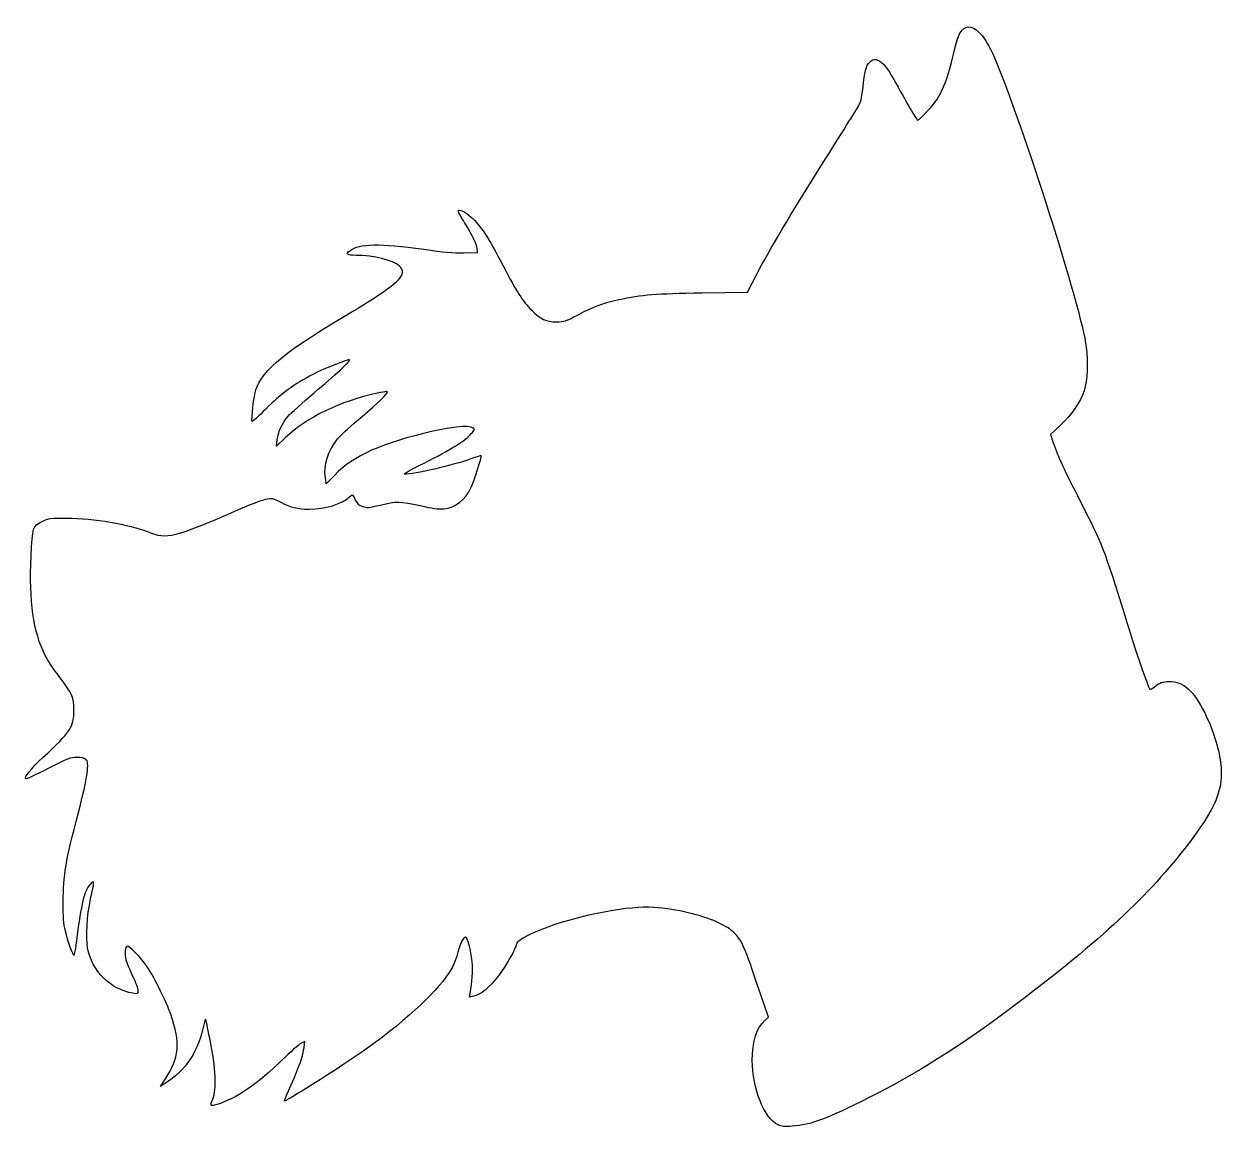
# Model space of a CAD drawing. Header units: centimetres. Extents: x -17.6 to 17.7, y -16.2 to 16.3.
import ezdxf

# ---------------------------------------------------------------- set-up
doc = ezdxf.new("R2010")
doc.units = ezdxf.units.CM
doc.header["$MEASUREMENT"] = 0
doc.layers.add('Layer 1', color=7, linetype='Continuous')

msp = doc.modelspace()

# ---------------------------------------------------------------- linework, layer by layer
at = {"layer": 'Layer 1'}
msp.add_open_spline([(10.033, 16.14664), (9.91306, 16.05139), (9.84956, 15.88911), (9.74019, 15.40581), (9.74019, 15.40581), (9.58144, 14.71437), (9.44033, 14.34395), (9.20044, 13.9947), (9.20044, 13.9947), (9.08755, 13.83242), (8.72419, 13.45848), (8.67833, 13.45848), (8.67833, 13.45848), (8.65364, 13.45848), (8.33614, 14.00176), (7.97277, 14.67204), (7.97277, 14.67204), (7.79285, 15.00012), (7.6588, 15.1624), (7.51416, 15.22237), (7.51416, 15.22237), (7.42597, 15.25765), (7.39422, 15.25765), (7.3166, 15.20473), (7.3166, 15.20473), (7.1896, 15.12359), (7.13316, 14.96484), (7.09082, 14.58031), (7.09082, 14.58031), (7.04143, 14.13934), (7.02026, 14.02292), (6.96382, 13.91356), (6.96382, 13.91356), (6.93913, 13.86417), (6.50168, 13.15862), (5.98663, 12.3437), (5.98663, 12.3437), (4.87538, 10.57628), (4.31799, 9.64142), (3.94405, 8.92176), (3.94405, 8.92176), (3.94405, 8.92176), (3.66888, 8.38554), (3.66888, 8.38554), (3.66888, 8.38554), (3.66888, 8.38554), (2.33538, 8.3679), (2.33538, 8.3679), (2.33538, 8.3679), (0.9666, 8.35026), (0.56796, 8.31498), (-0.12348, 8.16682), (-0.12348, 8.16682), (-0.58562, 8.06804), (-0.88901, 7.95515), (-1.32292, 7.72232), (-1.32292, 7.72232), (-1.68981, 7.52476), (-1.72509, 7.51418), (-1.95792, 7.51418), (-1.95792, 7.51418), (-2.26836, 7.51418), (-2.42006, 7.58474), (-2.68817, 7.85637), (-2.68817, 7.85637), (-2.96686, 8.13859), (-3.1115, 8.36084), (-3.54189, 9.18281), (-3.54189, 9.18281), (-3.97228, 10.01184), (-4.20158, 10.36109), (-4.47322, 10.60098), (-4.47322, 10.60098), (-4.64961, 10.7562), (-4.81541, 10.84087), (-4.85775, 10.79854), (-4.85775, 10.79854), (-4.86833, 10.78796), (-4.78014, 10.61862), (-4.65667, 10.4246), (-4.65667, 10.4246), (-4.41325, 10.02243), (-4.31448, 9.82135), (-4.29684, 9.66613), (-4.29684, 9.66613), (-4.29684, 9.66613), (-4.28626, 9.5603), (-4.28626, 9.5603), (-4.28626, 9.5603), (-4.28626, 9.5603), (-4.68843, 9.54972), (-4.68843, 9.54972), (-4.68843, 9.54972), (-4.99535, 9.54266), (-5.2811, 9.56736), (-5.87024, 9.65203), (-5.87024, 9.65203), (-7.1861, 9.83547), (-7.74349, 9.82489), (-8.05041, 9.6097), (-8.05041, 9.6097), (-8.18447, 9.51092), (-8.13155, 9.47212), (-7.85991, 9.47212), (-7.85991, 9.47212), (-7.35191, 9.47212), (-6.76277, 9.32748), (-6.58991, 9.16168), (-6.58991, 9.16168), (-6.4488, 9.03115), (-6.45938, 8.90415), (-6.62519, 8.73835), (-6.62519, 8.73835), (-6.81569, 8.54785), (-7.32369, 8.20213), (-8.00808, 7.79643), (-8.00808, 7.79643), (-9.92719, 6.66049), (-10.60452, 6.11368), (-10.81619, 5.51396), (-10.81619, 5.51396), (-10.86558, 5.36579), (-10.95377, 4.61085), (-10.92202, 4.5791), (-10.92202, 4.5791), (-10.91496, 4.56852), (-10.73152, 4.73432), (-10.52338, 4.94246), (-10.52338, 4.94246), (-10.07535, 5.39049), (-9.67319, 5.68682), (-9.13696, 5.96199), (-9.13696, 5.96199), (-8.76654, 6.15249), (-8.08568, 6.4206), (-8.05393, 6.39238), (-8.05393, 6.39238), (-8.02571, 6.36063), (-8.48432, 5.9373), (-9.09815, 5.41871), (-9.09815, 5.41871), (-9.44387, 5.12943), (-9.78607, 4.82252), (-9.86015, 4.73785), (-9.86015, 4.73785), (-10.03301, 4.54029), (-10.15648, 4.26866), (-10.18471, 4.03229), (-10.18471, 4.03229), (-10.18471, 4.03229), (-10.20588, 3.84532), (-10.20588, 3.84532), (-10.20588, 3.84532), (-10.20588, 3.84532), (-9.9413, 4.09932), (-9.9413, 4.09932), (-9.9413, 4.09932), (-9.29572, 4.7061), (-8.33616, 5.17176), (-7.24255, 5.40813), (-7.24255, 5.40813), (-6.94974, 5.47163), (-6.91799, 5.47163), (-6.94974, 5.41871), (-6.94974, 5.41871), (-6.99913, 5.32699), (-7.39777, 4.95657), (-7.8458, 4.58615), (-7.8458, 4.58615), (-8.07511, 4.39565), (-8.32558, 4.15929), (-8.40672, 4.06051), (-8.40672, 4.06051), (-8.696, 3.69362), (-8.81947, 3.29851), (-8.76655, 2.91398), (-8.76655, 2.91398), (-8.76655, 2.91398), (-8.74186, 2.73406), (-8.74186, 2.73406), (-8.74186, 2.73406), (-8.74186, 2.73406), (-8.49139, 2.99864), (-8.49139, 2.99864), (-8.49139, 2.99864), (-7.94811, 3.56661), (-7.10497, 3.94056), (-5.59861, 4.28981), (-5.59861, 4.28981), (-4.91069, 4.44856), (-4.37447, 4.47325), (-4.37447, 4.3392), (-4.37447, 4.3392), (-4.37447, 4.31451), (-4.46972, 4.20867), (-4.58261, 4.10284), (-4.58261, 4.10284), (-4.78369, 3.92292), (-5.3058, 3.61953), (-6.156, 3.1962), (-6.156, 3.1962), (-6.35356, 3.09742), (-6.47703, 3.01981), (-6.43469, 3.01981), (-6.43469, 3.01981), (-6.18069, 3.01275), (-4.97772, 3.29145), (-4.4803, 3.47137), (-4.4803, 3.47137), (-4.31802, 3.53134), (-4.18044, 3.5772), (-4.17691, 3.57015), (-4.17691, 3.57015), (-4.15222, 3.54898), (-4.38152, 2.81873), (-4.46972, 2.63882), (-4.46972, 2.63882), (-4.64964, 2.25429), (-4.93186, 2.03557), (-5.28111, 2.00382), (-5.28111, 2.00382), (-5.4328, 1.98971), (-5.61272, 2.0144), (-5.97255, 2.09554), (-5.97255, 2.09554), (-6.56169, 2.2296), (-6.67811, 2.2296), (-7.15083, 2.11318), (-7.15083, 2.11318), (-7.48244, 2.03204), (-7.53536, 2.02851), (-7.66589, 2.07085), (-7.66589, 2.07085), (-7.78231, 2.10613), (-7.82817, 2.14493), (-7.88461, 2.25782), (-7.88461, 2.25782), (-7.92342, 2.33543), (-7.95869, 2.40599), (-7.96575, 2.41304), (-7.96575, 2.41304), (-7.96928, 2.42362), (-8.00808, 2.3954), (-8.05394, 2.35307), (-8.05394, 2.35307), (-8.27619, 2.14493), (-8.77713, 1.99324), (-9.2428, 1.99324), (-9.2428, 1.99324), (-9.59911, 1.99677), (-9.77902, 2.0391), (-10.07888, 2.19432), (-10.07888, 2.19432), (-10.32582, 2.32485), (-10.33288, 2.32485), (-10.53044, 2.28604), (-10.53044, 2.28604), (-10.6398, 2.26135), (-11.01727, 2.11671), (-11.37005, 1.96148), (-11.37005, 1.96148), (-13.23272, 1.15009), (-13.43027, 1.1007), (-13.98766, 1.32295), (-13.98766, 1.32295), (-14.5521, 1.5452), (-15.60338, 1.72512), (-16.36891, 1.72864), (-16.36891, 1.72864), (-16.88397, 1.72864), (-16.9263, 1.72511), (-17.08858, 1.64045), (-17.08858, 1.64045), (-17.39197, 1.48876), (-17.39902, 1.46759), (-17.43783, 0.61034), (-17.43783, 0.61034), (-17.4978, -0.72669), (-17.3708, -1.62274), (-17.02155, -2.31772), (-17.02155, -2.31772), (-16.95452, -2.44825), (-16.77108, -2.72694), (-16.61233, -2.93508), (-16.61233, -2.93508), (-16.22427, -3.44308), (-16.17489, -3.55597), (-16.17489, -3.93344), (-16.17489, -3.93344), (-16.17489, -4.4238), (-16.27367, -4.57197), (-17.09211, -5.33044), (-17.09211, -5.33044), (-17.43783, -5.64794), (-17.64597, -5.91252), (-17.59658, -5.96191), (-17.59658, -5.96191), (-17.58952, -5.97249), (-17.28966, -5.83138), (-16.93689, -5.65499), (-16.93689, -5.65499), (-16.34775, -5.3516), (-16.2772, -5.32691), (-16.09022, -5.32691), (-16.09022, -5.32691), (-15.96322, -5.32691), (-15.86091, -5.34455), (-15.82211, -5.37983), (-15.82211, -5.37983), (-15.70922, -5.47155), (-15.76919, -5.88783), (-16.04436, -6.94969), (-16.04436, -6.94969), (-16.42183, -8.39608), (-16.48533, -8.77708), (-16.48886, -9.59552), (-16.48886, -9.59552), (-16.49239, -10.02944), (-16.47828, -10.22346), (-16.42536, -10.44219), (-16.42536, -10.44219), (-16.35833, -10.735), (-16.19605, -11.1795), (-16.16783, -11.15127), (-16.16783, -11.15127), (-16.16077, -11.14421), (-16.11491, -10.84435), (-16.06905, -10.48805), (-16.06905, -10.48805), (-15.94205, -9.53555), (-15.85033, -9.20041), (-15.66688, -9.03461), (-15.66688, -9.03461), (-15.5681, -8.94642), (-15.5681, -8.97111), (-15.68452, -9.49675), (-15.68452, -9.49675), (-15.79035, -9.98358), (-15.82916, -10.62564), (-15.77271, -10.93608), (-15.77271, -10.93608), (-15.64924, -11.61694), (-15.10243, -12.16375), (-14.43568, -12.27664), (-14.43568, -12.27664), (-14.29104, -12.30133), (-14.28751, -12.29781), (-14.28751, -12.19903), (-14.28751, -12.19903), (-14.28751, -12.14259), (-14.35807, -11.94856), (-14.44626, -11.76864), (-14.44626, -11.76864), (-14.53445, -11.58872), (-14.62265, -11.37353), (-14.64382, -11.28533), (-14.64382, -11.28533), (-14.68615, -11.12658), (-14.66146, -10.88316), (-14.60501, -10.88316), (-14.60501, -10.88316), (-14.53445, -10.88316), (-14.17462, -11.2571), (-14.0194, -11.49347), (-14.0194, -11.49347), (-13.80068, -11.82155), (-13.43732, -12.55533), (-13.32443, -12.894), (-13.32443, -12.894), (-13.03162, -13.76183), (-13.06337, -14.164), (-13.47965, -14.79547), (-13.47965, -14.79547), (-13.47965, -14.79547), (-13.62782, -15.02478), (-13.62782, -15.02478), (-13.62782, -15.02478), (-13.62782, -15.02478), (-13.50788, -14.94717), (-13.50788, -14.94717), (-13.50788, -14.94717), (-12.8623, -14.53795), (-12.50952, -13.99467), (-12.3296, -13.12684), (-12.3296, -13.12684), (-12.31902, -13.07392), (-12.30138, -13.03159), (-12.29432, -13.03865), (-12.29432, -13.03865), (-12.28726, -13.04571), (-12.23435, -13.29971), (-12.17438, -13.59957), (-12.17438, -13.59957), (-11.98741, -14.53443), (-11.96271, -15.08476), (-12.08619, -15.39521), (-12.08619, -15.39521), (-12.16733, -15.59629), (-12.15675, -15.6104), (-11.96625, -15.55396), (-11.96625, -15.55396), (-11.40886, -15.39168), (-10.72094, -14.92249), (-10.03656, -14.24163), (-10.03656, -14.24163), (-9.80373, -14.01232), (-9.55678, -13.7936), (-9.49328, -13.75832), (-9.49328, -13.75832), (-9.49328, -13.75832), (-9.37334, -13.69835), (-9.37334, -13.69835), (-9.37334, -13.69835), (-9.37334, -13.69835), (-9.39451, -13.87121), (-9.39451, -13.87121), (-9.39451, -13.87121), (-9.42273, -14.1111), (-9.52857, -14.41449), (-9.77551, -14.97188), (-9.77551, -14.97188), (-9.89193, -15.22941), (-9.98012, -15.44813), (-9.97307, -15.45519), (-9.97307, -15.45519), (-9.95896, -15.47283), (-8.86888, -14.79902), (-8.21976, -14.36863), (-8.21976, -14.36863), (-6.94976, -13.53255), (-5.8244, -12.5871), (-5.30934, -11.92388), (-5.30934, -11.92388), (-5.0377, -11.57463), (-4.94598, -11.39824), (-4.86131, -11.05957), (-4.86131, -11.05957), (-4.79781, -10.80204), (-4.69903, -10.61154), (-4.63553, -10.62213), (-4.63553, -10.62213), (-4.57556, -10.63271), (-4.47678, -10.9996), (-4.44503, -11.33827), (-4.44503, -11.33827), (-4.41681, -11.64871), (-4.43445, -11.92741), (-4.50147, -12.28371), (-4.50147, -12.28371), (-4.50147, -12.28371), (-4.52264, -12.39307), (-4.52264, -12.39307), (-4.52264, -12.39307), (-4.52264, -12.39307), (-4.38858, -12.36132), (-4.38858, -12.36132), (-4.38858, -12.36132), (-4.17339, -12.30488), (-3.94055, -12.11085), (-3.66539, -11.75807), (-3.66539, -11.75807), (-3.43961, -11.46526), (-3.13975, -10.9361), (-3.13975, -10.82674), (-3.13975, -10.82674), (-3.13975, -10.72091), (-2.56472, -10.4281), (-2.00733, -10.25171), (-2.00733, -10.25171), (-0.83611, -9.87777), (0.35981, -9.68374), (1.04773, -9.75429), (1.04773, -9.75429), (1.71448, -9.82485), (2.44473, -10.00829), (2.83984, -10.20585), (2.83984, -10.20585), (3.37253, -10.47043), (3.50306, -10.65741), (3.80998, -11.57816), (3.80998, -11.57816), (3.92992, -11.94505), (4.08867, -12.40719), (4.15923, -12.60827), (4.15923, -12.60827), (4.15923, -12.60827), (4.29329, -12.97516), (4.29329, -12.97516), (4.29329, -12.97516), (4.29329, -12.97516), (4.18393, -13.07394), (4.18393, -13.07394), (4.18393, -13.07394), (3.94051, -13.28561), (3.80999, -13.69483), (3.80999, -14.25575), (3.80999, -14.25575), (3.80999, -15.07772), (4.1663, -15.96319), (4.57199, -16.15722), (4.57199, -16.15722), (4.68135, -16.20661), (4.75896, -16.21719), (4.98827, -16.19603), (4.98827, -16.19603), (5.54213, -16.1537), (5.99369, -15.98436), (7.23194, -15.35995), (7.23194, -15.35995), (8.63952, -14.65087), (9.89188, -13.86417), (11.3418, -12.78114), (11.3418, -12.78114), (13.91355, -10.86203), (15.36699, -9.52853), (16.55233, -8.00806), (16.55233, -8.00806), (17.47661, -6.82273), (17.70944, -6.25828), (17.60714, -5.47512), (17.60714, -5.47512), (17.54717, -5.02004), (17.38136, -4.49793), (17.14147, -4.01462), (17.14147, -4.01462), (16.81339, -3.3514), (16.52058, -3.09034), (16.09372, -3.08681), (16.09372, -3.08681), (15.89264, -3.08681), (15.8115, -3.11856), (15.64922, -3.25262), (15.64922, -3.25262), (15.59278, -3.29848), (15.53633, -3.32318), (15.52222, -3.30906), (15.52222, -3.30906), (15.4693, -3.24909), (15.12711, -2.2472), (14.78491, -1.14653), (14.78491, -1.14653), (14.17108, 0.84314), (14.12169, 0.96308), (13.4761, 2.22603), (13.4761, 2.22603), (12.99985, 3.14678), (12.81993, 3.53836), (12.67882, 3.95111), (12.67882, 3.95111), (12.67882, 3.95111), (12.59415, 4.19453), (12.59415, 4.19453), (12.59415, 4.19453), (12.59415, 4.19453), (12.88343, 4.46264), (12.88343, 4.46264), (12.88343, 4.46264), (13.21857, 4.77308), (13.47962, 5.15056), (13.58546, 5.48217), (13.58546, 5.48217), (13.68071, 5.78909), (13.71246, 6.34295), (13.65249, 6.76275), (13.65249, 6.76275), (13.49374, 7.95161), (11.81452, 13.22917), (10.91846, 15.36347), (10.91846, 15.36347), (10.86554, 15.49047), (10.75265, 15.69861), (10.66799, 15.82914), (10.66799, 15.82914), (10.43516, 16.17486), (10.20938, 16.29128), (10.03299, 16.14664), (10.03299, 16.14664), (10.03299, 16.14664), (10.033, 16.14664), (10.033, 16.14664)], degree=3, knots=[0, 0, 0, 0, 0.00684932, 0.00684932, 0.00684932, 0.00684932, 0.01369863, 0.01369863, 0.01369863, 0.01369863, 0.02054795, 0.02054795, 0.02054795, 0.02054795, 0.02739726, 0.02739726, 0.02739726, 0.02739726, 0.03424658, 0.03424658, 0.03424658, 0.03424658, 0.04109589, 0.04109589, 0.04109589, 0.04109589, 0.04794521, 0.04794521, 0.04794521, 0.04794521, 0.05479452, 0.05479452, 0.05479452, 0.05479452, 0.06164384, 0.06164384, 0.06164384, 0.06164384, 0.06849315, 0.06849315, 0.06849315, 0.06849315, 0.07534247, 0.07534247, 0.07534247, 0.07534247, 0.08219178, 0.08219178, 0.08219178, 0.08219178, 0.0890411, 0.0890411, 0.0890411, 0.0890411, 0.09589041, 0.09589041, 0.09589041, 0.09589041, 0.10273973, 0.10273973, 0.10273973, 0.10273973, 0.10958904, 0.10958904, 0.10958904, 0.10958904, 0.11643836, 0.11643836, 0.11643836, 0.11643836, 0.12328767, 0.12328767, 0.12328767, 0.12328767, 0.13013699, 0.13013699, 0.13013699, 0.13013699, 0.1369863, 0.1369863, 0.1369863, 0.1369863, 0.14383562, 0.14383562, 0.14383562, 0.14383562, 0.15068493, 0.15068493, 0.15068493, 0.15068493, 0.15753425, 0.15753425, 0.15753425, 0.15753425, 0.16438356, 0.16438356, 0.16438356, 0.16438356, 0.17123288, 0.17123288, 0.17123288, 0.17123288, 0.17808219, 0.17808219, 0.17808219, 0.17808219, 0.18493151, 0.18493151, 0.18493151, 0.18493151, 0.19178082, 0.19178082, 0.19178082, 0.19178082, 0.19863014, 0.19863014, 0.19863014, 0.19863014, 0.20547945, 0.20547945, 0.20547945, 0.20547945, 0.21232877, 0.21232877, 0.21232877, 0.21232877, 0.21917808, 0.21917808, 0.21917808, 0.21917808, 0.2260274, 0.2260274, 0.2260274, 0.2260274, 0.23287671, 0.23287671, 0.23287671, 0.23287671, 0.23972603, 0.23972603, 0.23972603, 0.23972603, 0.24657534, 0.24657534, 0.24657534, 0.24657534, 0.25342466, 0.25342466, 0.25342466, 0.25342466, 0.26027397, 0.26027397, 0.26027397, 0.26027397, 0.26712329, 0.26712329, 0.26712329, 0.26712329, 0.2739726, 0.2739726, 0.2739726, 0.2739726, 0.28082192, 0.28082192, 0.28082192, 0.28082192, 0.28767123, 0.28767123, 0.28767123, 0.28767123, 0.29452055, 0.29452055, 0.29452055, 0.29452055, 0.30136986, 0.30136986, 0.30136986, 0.30136986, 0.30821918, 0.30821918, 0.30821918, 0.30821918, 0.31506849, 0.31506849, 0.31506849, 0.31506849, 0.32191781, 0.32191781, 0.32191781, 0.32191781, 0.32876712, 0.32876712, 0.32876712, 0.32876712, 0.33561644, 0.33561644, 0.33561644, 0.33561644, 0.34246575, 0.34246575, 0.34246575, 0.34246575, 0.34931507, 0.34931507, 0.34931507, 0.34931507, 0.35616438, 0.35616438, 0.35616438, 0.35616438, 0.3630137, 0.3630137, 0.3630137, 0.3630137, 0.36986301, 0.36986301, 0.36986301, 0.36986301, 0.37671233, 0.37671233, 0.37671233, 0.37671233, 0.38356164, 0.38356164, 0.38356164, 0.38356164, 0.39041096, 0.39041096, 0.39041096, 0.39041096, 0.39726027, 0.39726027, 0.39726027, 0.39726027, 0.40410959, 0.40410959, 0.40410959, 0.40410959, 0.4109589, 0.4109589, 0.4109589, 0.4109589, 0.41780822, 0.41780822, 0.41780822, 0.41780822, 0.42465753, 0.42465753, 0.42465753, 0.42465753, 0.43150685, 0.43150685, 0.43150685, 0.43150685, 0.43835616, 0.43835616, 0.43835616, 0.43835616, 0.44520548, 0.44520548, 0.44520548, 0.44520548, 0.45205479, 0.45205479, 0.45205479, 0.45205479, 0.45890411, 0.45890411, 0.45890411, 0.45890411, 0.46575342, 0.46575342, 0.46575342, 0.46575342, 0.47260274, 0.47260274, 0.47260274, 0.47260274, 0.47945205, 0.47945205, 0.47945205, 0.47945205, 0.48630137, 0.48630137, 0.48630137, 0.48630137, 0.49315068, 0.49315068, 0.49315068, 0.49315068, 0.5, 0.5, 0.5, 0.5, 0.50684932, 0.50684932, 0.50684932, 0.50684932, 0.51369863, 0.51369863, 0.51369863, 0.51369863, 0.52054795, 0.52054795, 0.52054795, 0.52054795, 0.52739726, 0.52739726, 0.52739726, 0.52739726, 0.53424658, 0.53424658, 0.53424658, 0.53424658, 0.54109589, 0.54109589, 0.54109589, 0.54109589, 0.54794521, 0.54794521, 0.54794521, 0.54794521, 0.55479452, 0.55479452, 0.55479452, 0.55479452, 0.56164384, 0.56164384, 0.56164384, 0.56164384, 0.56849315, 0.56849315, 0.56849315, 0.56849315, 0.57534247, 0.57534247, 0.57534247, 0.57534247, 0.58219178, 0.58219178, 0.58219178, 0.58219178, 0.5890411, 0.5890411, 0.5890411, 0.5890411, 0.59589041, 0.59589041, 0.59589041, 0.59589041, 0.60273973, 0.60273973, 0.60273973, 0.60273973, 0.60958904, 0.60958904, 0.60958904, 0.60958904, 0.61643836, 0.61643836, 0.61643836, 0.61643836, 0.62328767, 0.62328767, 0.62328767, 0.62328767, 0.63013699, 0.63013699, 0.63013699, 0.63013699, 0.6369863, 0.6369863, 0.6369863, 0.6369863, 0.64383562, 0.64383562, 0.64383562, 0.64383562, 0.65068493, 0.65068493, 0.65068493, 0.65068493, 0.65753425, 0.65753425, 0.65753425, 0.65753425, 0.66438356, 0.66438356, 0.66438356, 0.66438356, 0.67123288, 0.67123288, 0.67123288, 0.67123288, 0.67808219, 0.67808219, 0.67808219, 0.67808219, 0.68493151, 0.68493151, 0.68493151, 0.68493151, 0.69178082, 0.69178082, 0.69178082, 0.69178082, 0.69863014, 0.69863014, 0.69863014, 0.69863014, 0.70547945, 0.70547945, 0.70547945, 0.70547945, 0.71232877, 0.71232877, 0.71232877, 0.71232877, 0.71917808, 0.71917808, 0.71917808, 0.71917808, 0.7260274, 0.7260274, 0.7260274, 0.7260274, 0.73287671, 0.73287671, 0.73287671, 0.73287671, 0.73972603, 0.73972603, 0.73972603, 0.73972603, 0.74657534, 0.74657534, 0.74657534, 0.74657534, 0.75342466, 0.75342466, 0.75342466, 0.75342466, 0.76027397, 0.76027397, 0.76027397, 0.76027397, 0.76712329, 0.76712329, 0.76712329, 0.76712329, 0.7739726, 0.7739726, 0.7739726, 0.7739726, 0.78082192, 0.78082192, 0.78082192, 0.78082192, 0.78767123, 0.78767123, 0.78767123, 0.78767123, 0.79452055, 0.79452055, 0.79452055, 0.79452055, 0.80136986, 0.80136986, 0.80136986, 0.80136986, 0.80821918, 0.80821918, 0.80821918, 0.80821918, 0.81506849, 0.81506849, 0.81506849, 0.81506849, 0.82191781, 0.82191781, 0.82191781, 0.82191781, 0.82876712, 0.82876712, 0.82876712, 0.82876712, 0.83561644, 0.83561644, 0.83561644, 0.83561644, 0.84246575, 0.84246575, 0.84246575, 0.84246575, 0.84931507, 0.84931507, 0.84931507, 0.84931507, 0.85616438, 0.85616438, 0.85616438, 0.85616438, 0.8630137, 0.8630137, 0.8630137, 0.8630137, 0.86986301, 0.86986301, 0.86986301, 0.86986301, 0.87671233, 0.87671233, 0.87671233, 0.87671233, 0.88356164, 0.88356164, 0.88356164, 0.88356164, 0.89041096, 0.89041096, 0.89041096, 0.89041096, 0.89726027, 0.89726027, 0.89726027, 0.89726027, 0.90410959, 0.90410959, 0.90410959, 0.90410959, 0.9109589, 0.9109589, 0.9109589, 0.9109589, 0.91780822, 0.91780822, 0.91780822, 0.91780822, 0.92465753, 0.92465753, 0.92465753, 0.92465753, 0.93150685, 0.93150685, 0.93150685, 0.93150685, 0.93835616, 0.93835616, 0.93835616, 0.93835616, 0.94520548, 0.94520548, 0.94520548, 0.94520548, 0.95205479, 0.95205479, 0.95205479, 0.95205479, 0.95890411, 0.95890411, 0.95890411, 0.95890411, 0.96575342, 0.96575342, 0.96575342, 0.96575342, 0.97260274, 0.97260274, 0.97260274, 0.97260274, 0.97945205, 0.97945205, 0.97945205, 0.97945205, 0.98630137, 0.98630137, 0.98630137, 0.98630137, 1, 1, 1, 1], dxfattribs=at)

doc.saveas('drawing.dxf')
